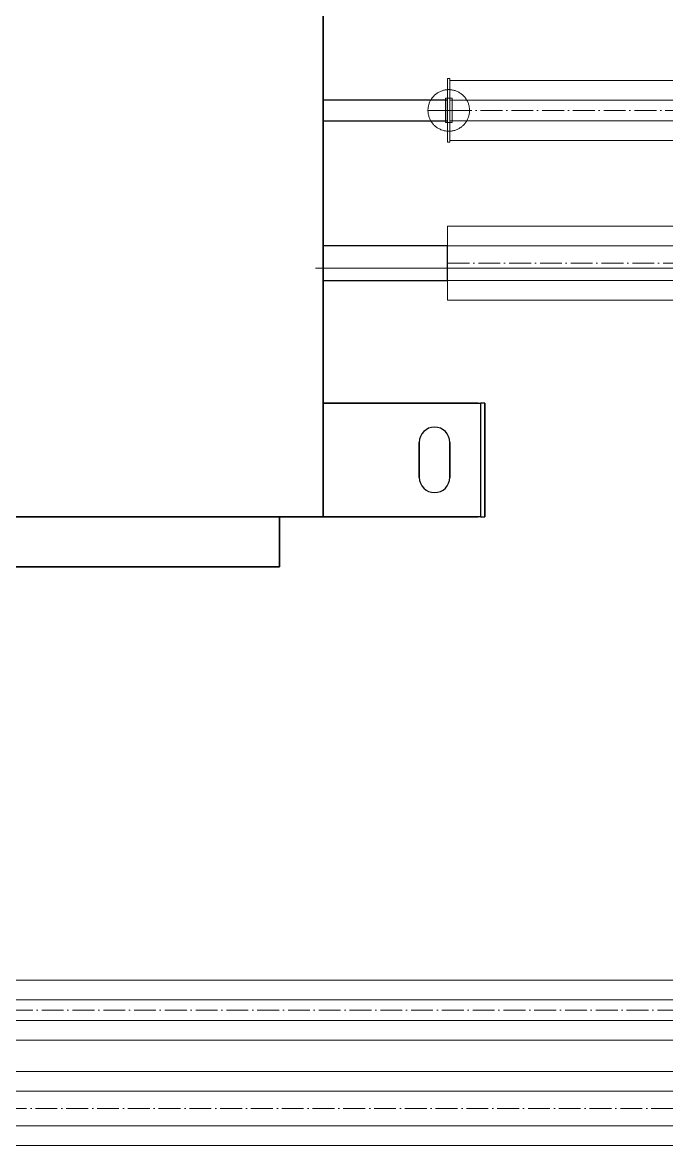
# Model space of a CAD drawing. Header units: millimetres. Extents: x -88595 to 880822, y -1054509 to -148035.
# Drawn here: x 187084 to 187379, y -242104 to -241589 of the extents above; entities that cross this region are included whole.
import ezdxf

# ---------------------------------------------------------------- set-up
doc = ezdxf.new("R2010")
doc.units = ezdxf.units.MM
doc.linetypes.add('$0$ADSK_Осевая', pattern=[14, 10, -2, 0, -2])
doc.linetypes.add('ADSK_Сверху', pattern=[4.5, 3, -1.5])
for name, color, linetype, lineweight in [('Изоляция', 7, 'Continuous', 18), ('Линии', 7, 'Continuous', 9), ('Оборудование', 7, 'Continuous', 18), ('Трубопровод', 7, 'Continuous', 18), ('Трубопроводы', 7, 'Continuous', 18)]:
    doc.layers.add(name, color=color, linetype=linetype, lineweight=lineweight)

# ---------------------------------------------------------------- blocks, each defined once
blk = doc.blocks.new('$0$ADSK_Канальный блок кондиционера1 - AD242MJERAB-3267365-В_Координация_1 этаж ОВ3')
at = {"layer": 'Оборудование', "color": 150, "lineweight": 30, "true_color": 0x0080ff}
for p, q in [((525, -697), (525, 0)), ((525, 0), (525, -697)), ((582, -506.25), (525, -506.25)), ((525, -506.25), (525, -515.75)), ((525, -506.25), (525, -515.75)), ((582, -515.75), (582, -506.25)), ((582, -515.75), (582, -506.25)), ((525, -515.75), (582, -515.75)), ((582, -573.06), (525, -573.06)), ((525, -573.06), (525, -588.94)), ((525, -573.06), (525, -588.94)), ((582, -588.94), (582, -573.06)), ((582, -588.94), (582, -573.06)), ((525, -588.94), (582, -588.94)), ((525, -645), (597, -645)), ((596, -645), (525, -645)), ((525, -645), (525, -697)), ((525, -697), (525, -645)), ((596, -645), (597, -645)), ((599, -645), (597, -645)), ((599, -645), (597, -645)), ((597, -645), (597, -697)), ((599, -697), (599, -645)), ((599, -645), (599, -697)), ((569, -663), (569, -679)), ((569, -679), (569, -663)), ((583, -679), (583, -663)), ((583, -663), (583, -679)), ((505, -697), (-555, -697)), ((-555, -697), (505, -697)), ((525, -697), (-525, -697)), ((-525, -697), (525, -697)), ((505, -720), (505, -697)), ((505, -697), (505, -720)), ((525, -697), (596, -697)), ((597, -697), (525, -697)), ((597, -697), (596, -697)), ((597, -697), (599, -697)), ((597, -697), (599, -697)), ((505, -720), (-555, -720)), ((-555, -720), (505, -720))]:
    blk.add_line(p, q, dxfattribs=at)
for centre, start, end in [((576, -663), 0, 180), ((576, -663), 0, 180), ((576, -679), 180, 0), ((576, -679), 180, 0)]:
    blk.add_arc(centre, 7, start, end, dxfattribs=at)
blk = doc.blocks.new('1 этаж')
at = {"layer": 'Линии', "linetype": 'ADSK_Сверху', "ltscale": 100}
blk.add_line((240297.71, 686612.6), (219832.71, 686612.6), dxfattribs=at)

msp = doc.modelspace()

# ---------------------------------------------------------------- linework, layer by layer
at = {"layer": 'Изоляция', "color": 190, "true_color": 0x8000ff}
for p, q in [((187279.82, -241615.22), (187278.82, -241615.22)), ((187278.82, -241615.22), (187278.82, -241644.32)), ((187279.82, -241644.32), (187279.82, -241615.22)), ((187560.02, -241616.01), (187279.82, -241616.01)), ((187278.82, -241644.32), (187279.82, -241644.32)), ((187279.82, -241643.53), (187560.02, -241643.53)), ((187570.06, -242028), (184407.56, -242028)), ((184407.56, -242055.52), (187577.82, -242055.52))]:
    msp.add_line(p, q, dxfattribs=at)
at = {"layer": 'Изоляция', "color": 134, "true_color": 0x00a6a6}
for p, q in [((187604.12, -241682.83), (187278.82, -241682.83)), ((187278.82, -241682.83), (187278.82, -241716.71)), ((187278.82, -241716.71), (187604.12, -241716.71)), ((187626.88, -242069.82), (184465.8, -242069.82)), ((184473.91, -242103.7), (187635.82, -242103.7))]:
    msp.add_line(p, q, dxfattribs=at)
at = {"layer": 'Трубопровод', "color": 190, "true_color": 0x8000ff}
for p, q in [((187560.02, -241625.01), (187279.82, -241625.01)), ((187279.82, -241634.53), (187560.02, -241634.53)), ((187577.82, -242037), (184399.8, -242037)), ((184399.8, -242046.52), (187577.82, -242046.52))]:
    msp.add_line(p, q, dxfattribs=at)
at = {"layer": 'Трубопровод', "color": 190, "linetype": '$0$ADSK_Осевая', "true_color": 0x8000ff}
for p, q in [((187279.82, -241629.77), (187560.02, -241629.77)), ((187279.82, -241629.77), (187560.02, -241629.77)), ((184399.8, -242041.76), (187577.82, -242041.76)), ((184399.8, -242041.76), (187577.82, -242041.76))]:
    msp.add_line(p, q, dxfattribs=at)
at = {"layer": 'Трубопровод', "color": 134, "true_color": 0x00a6a6}
for p, q in [((187604.12, -241691.83), (187278.82, -241691.83)), ((187278.82, -241707.71), (187604.12, -241707.71)), ((187635.82, -242078.82), (184465.8, -242078.82)), ((184465.8, -242094.7), (187635.82, -242094.7))]:
    msp.add_line(p, q, dxfattribs=at)
at = {"layer": 'Трубопровод', "color": 134, "linetype": '$0$ADSK_Осевая', "true_color": 0x00a6a6}
for p, q in [((187278.82, -241699.77), (187604.12, -241699.77)), ((187278.82, -241699.77), (187604.12, -241699.77)), ((187635.82, -242086.76), (184465.8, -242086.76)), ((187635.82, -242086.76), (184465.8, -242086.76))]:
    msp.add_line(p, q, dxfattribs=at)
at = {"layer": 'Трубопроводы', "color": 190, "true_color": 0x8000ff}
for p, q in [((187278.82, -241624.22), (187277.82, -241624.22)), ((187277.82, -241624.22), (187277.82, -241635.32)), ((187277.82, -241624.22), (187277.82, -241635.32)), ((187279.82, -241624.21), (187278.82, -241624.22)), ((187278.82, -241635.32), (187278.82, -241624.22)), ((187278.82, -241635.32), (187278.82, -241624.22)), ((187280.82, -241624.21), (187279.82, -241624.21)), ((187279.82, -241624.21), (187279.82, -241635.33)), ((187279.82, -241624.21), (187279.82, -241635.33)), ((187280.82, -241635.33), (187280.82, -241624.21)), ((187280.82, -241635.33), (187280.82, -241624.21)), ((187288.84, -241629.77), (187269.8, -241629.77)), ((187288.84, -241629.77), (187269.8, -241629.77)), ((187278.82, -241625.02), (187277.82, -241625.02)), ((187277.82, -241634.52), (187277.82, -241625.02)), ((187277.82, -241634.52), (187277.82, -241625.02)), ((187278.82, -241625.02), (187278.82, -241634.52)), ((187278.82, -241625.02), (187278.82, -241634.52)), ((187279.82, -241629.77), (187278.82, -241629.77)), ((187280.82, -241625.01), (187279.82, -241625.01)), ((187279.82, -241634.53), (187279.82, -241625.01)), ((187279.82, -241634.53), (187279.82, -241625.01)), ((187280.82, -241625.01), (187280.82, -241634.53)), ((187280.82, -241625.01), (187280.82, -241634.53)), ((187277.82, -241634.52), (187278.82, -241634.52)), ((187279.82, -241634.53), (187280.82, -241634.53)), ((187277.82, -241635.32), (187278.82, -241635.32)), ((187278.82, -241635.32), (187279.82, -241635.33)), ((187279.82, -241635.33), (187280.82, -241635.33))]:
    msp.add_line(p, q, dxfattribs=at)
at = {"layer": 'Трубопроводы', "color": 190, "true_color": 0x8000ff, "flags": 128}
for points in [[(187269.8, -241629.77), (187269.81, -241629.39), (187269.83, -241629.01), (187269.87, -241628.63), (187269.92, -241628.25), (187269.99, -241627.88), (187270.07, -241627.5), (187270.17, -241627.14), (187270.28, -241626.77), (187270.41, -241626.41), (187270.55, -241626.06), (187270.71, -241625.71), (187270.88, -241625.37), (187271.06, -241625.04), (187271.25, -241624.71), (187271.46, -241624.39), (187271.68, -241624.08), (187271.92, -241623.78), (187272.16, -241623.49), (187272.42, -241623.21), (187272.69, -241622.94), (187272.97, -241622.68), (187273.25, -241622.43), (187273.55, -241622.19), (187273.86, -241621.97), (187274.18, -241621.76), (187274.5, -241621.56), (187274.83, -241621.37), (187275.17, -241621.2), (187275.52, -241621.04), (187275.87, -241620.89), (187276.23, -241620.76), (187276.59, -241620.65), (187276.96, -241620.55), (187277.33, -241620.46), (187277.7, -241620.39), (187278.08, -241620.33), (187278.46, -241620.29), (187278.84, -241620.26), (187279.22, -241620.25), (187279.6, -241620.25), (187279.98, -241620.27), (187280.36, -241620.3), (187280.73, -241620.35), (187281.11, -241620.42), (187281.48, -241620.5), (187281.85, -241620.59), (187282.22, -241620.7), (187282.58, -241620.82), (187282.93, -241620.96), (187283.28, -241621.11), (187283.62, -241621.28), (187283.96, -241621.46), (187284.29, -241621.65), (187284.61, -241621.85), (187284.92, -241622.07), (187285.23, -241622.3), (187285.52, -241622.54), (187285.8, -241622.8), (187286.08, -241623.06), (187286.34, -241623.34), (187286.59, -241623.62), (187286.83, -241623.92), (187287.06, -241624.22), (187287.27, -241624.54), (187287.48, -241624.86), (187287.67, -241625.19), (187287.84, -241625.53), (187288.01, -241625.87), (187288.15, -241626.22), (187288.29, -241626.58), (187288.41, -241626.94), (187288.52, -241627.31), (187288.61, -241627.68), (187288.68, -241628.05), (187288.74, -241628.42), (187288.79, -241628.8), (187288.82, -241629.18), (187288.84, -241629.56), (187288.84, -241629.77)], [(187288.84, -241629.77), (187288.83, -241630.15), (187288.81, -241630.53), (187288.77, -241630.91), (187288.72, -241631.28), (187288.65, -241631.66), (187288.57, -241632.03), (187288.47, -241632.4), (187288.36, -241632.76), (187288.23, -241633.12), (187288.09, -241633.47), (187287.93, -241633.82), (187287.76, -241634.16), (187287.58, -241634.5), (187287.39, -241634.82), (187287.18, -241635.14), (187286.96, -241635.45), (187286.72, -241635.75), (187286.48, -241636.04), (187286.22, -241636.33), (187285.95, -241636.6), (187285.67, -241636.86), (187285.39, -241637.1), (187285.09, -241637.34), (187284.78, -241637.57), (187284.46, -241637.78), (187284.14, -241637.98), (187283.81, -241638.16), (187283.47, -241638.34), (187283.12, -241638.5), (187282.77, -241638.64), (187282.41, -241638.77), (187282.05, -241638.89), (187281.68, -241638.99), (187281.31, -241639.08), (187280.94, -241639.15), (187280.56, -241639.21), (187280.18, -241639.25), (187279.8, -241639.28), (187279.42, -241639.29), (187279.04, -241639.28), (187278.66, -241639.26), (187278.28, -241639.23), (187277.9, -241639.18), (187277.53, -241639.12), (187277.16, -241639.04), (187276.79, -241638.94), (187276.42, -241638.84), (187276.06, -241638.71), (187275.71, -241638.58), (187275.36, -241638.42), (187275.01, -241638.26), (187274.68, -241638.08), (187274.35, -241637.89), (187274.03, -241637.68), (187273.72, -241637.46), (187273.41, -241637.23), (187273.12, -241636.99), (187272.84, -241636.74), (187272.56, -241636.47), (187272.3, -241636.2), (187272.05, -241635.91), (187271.81, -241635.62), (187271.58, -241635.31), (187271.36, -241635), (187271.16, -241634.68), (187270.97, -241634.34), (187270.8, -241634.01), (187270.63, -241633.66), (187270.48, -241633.31), (187270.35, -241632.96), (187270.23, -241632.6), (187270.12, -241632.23), (187270.03, -241631.86), (187269.96, -241631.49), (187269.89, -241631.11), (187269.85, -241630.73), (187269.82, -241630.35), (187269.8, -241629.97), (187269.8, -241629.77)]]:
    msp.add_lwpolyline(points, dxfattribs=at)

# ---------------------------------------------------------------- block references
at = {"layer": 'Оборудование', "color": 5, "true_color": 0x0000ff}
msp.add_blockref('1 этаж', (-36129.46, -928314.54), dxfattribs=at)
at = {"layer": 'Оборудование', "color": 150, "lineweight": 30, "true_color": 0x0080ff}
msp.add_blockref('$0$ADSK_Канальный блок кондиционера1 - AD242MJERAB-3267365-В_Координация_1 этаж ОВ3', (186696.82, -241118.77), dxfattribs=at)

doc.saveas('drawing.dxf')
